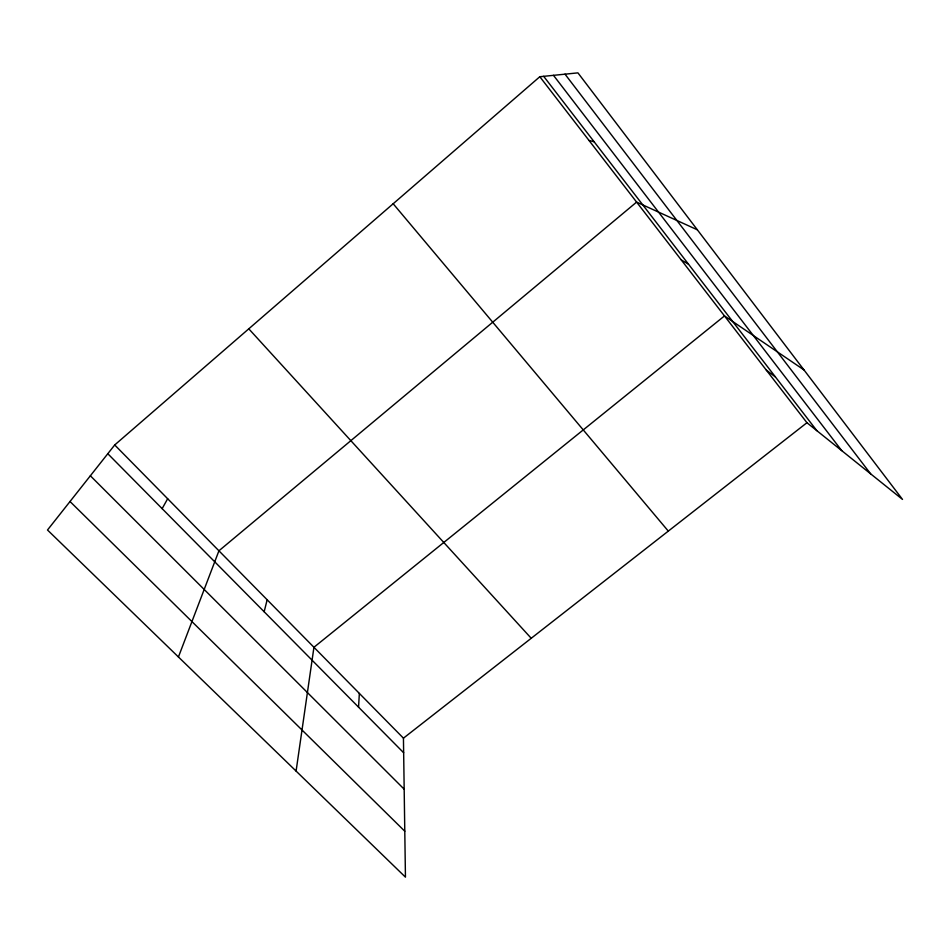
<?xml version="1.0" encoding="UTF-8"?>
<svg xmlns="http://www.w3.org/2000/svg" width="950" height="950" viewBox="0 0 950 950"><rect width="100%" height="100%" fill="white"/><g stroke="black" fill="none" stroke-linecap="round" stroke-linejoin="round"><path stroke-width="1.43" d="M358.554 707.168L359.349 693.405M296.091 771.079L313.939 647.283L724.482 315.923L803.973 369.93M264.159 611.764L267.152 599.771M178.434 656.984L218.928 550.798L636.607 202.101L697.359 229.805M162.141 508.654L167.663 498.738M114.712 444.968L47.5 530.005L405.448 877.135L403.441 738.174L114.712 444.968L539.814 76.724L577.933 72.865L902.5 499.415L806.942 422.726L539.814 76.724M403.441 738.174L806.942 422.726M589.048 140.481L594.13 141.764M681.257 259.932L688.489 264.171M766.353 370.168L775.426 376.96M70.027 501.517L404.783 831.226M90.357 475.784L404.178 789.201M107.801 453.72L403.655 752.756M248.781 328.831L531.228 638.281M393.169 203.751L668.301 531.109M543.685 76.332L816.846 430.683M553.482 75.335L841.736 450.644M565.013 74.171L870.639 473.848"/></g></svg>
